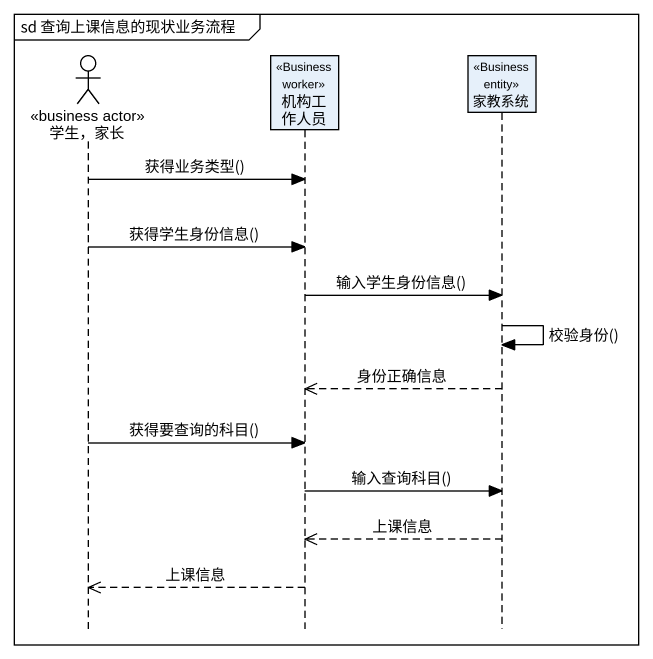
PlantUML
@startuml
mainframe sd 查询上课信息的现状业务流程
hide footbox
actor "学生，家长" as 学生_家长 <<business actor>>
participant 机构工作人员 <<Business worker>>
participant 家教系统 <<Business entity>>

学生_家长 -> 机构工作人员 : 获得业务类型()
学生_家长 -> 机构工作人员 : 获得学生身份信息()
机构工作人员 -> 家教系统 : 输入学生身份信息()
家教系统 -> 家教系统 : 校验身份()
家教系统 -->> 机构工作人员 : 身份正确信息
学生_家长 -> 机构工作人员 : 获得要查询的科目()
机构工作人员 -> 家教系统 : 输入查询科目()
家教系统 -->> 机构工作人员 : 上课信息
机构工作人员 -->> 学生_家长 : 上课信息
@enduml
